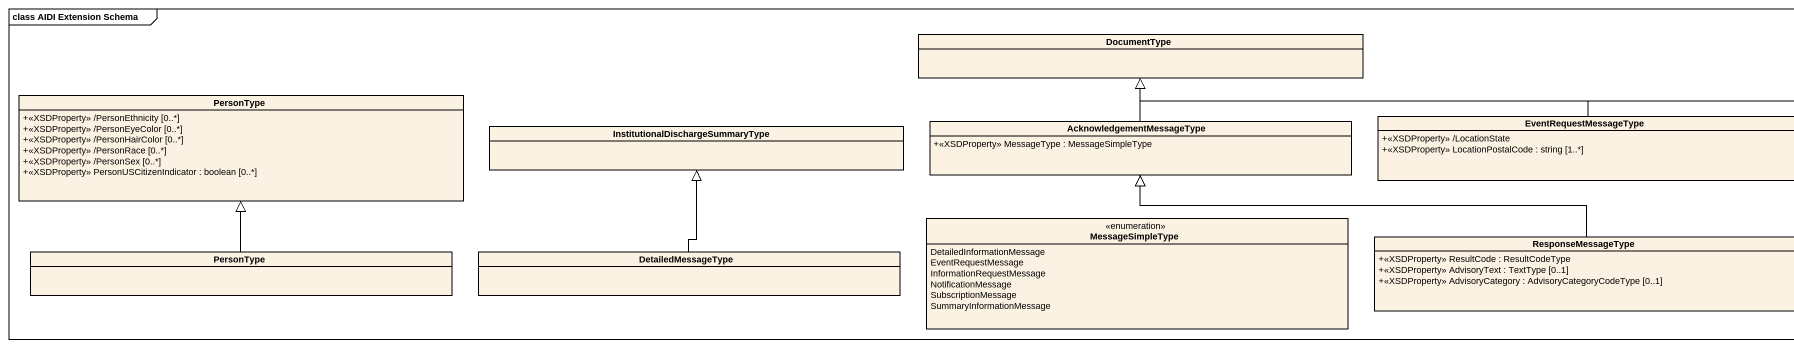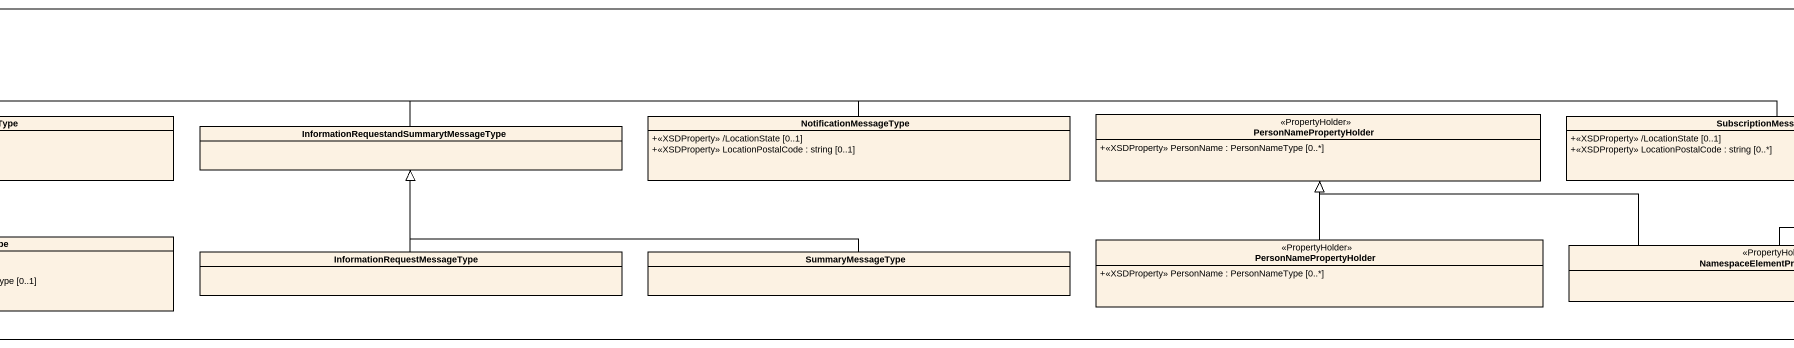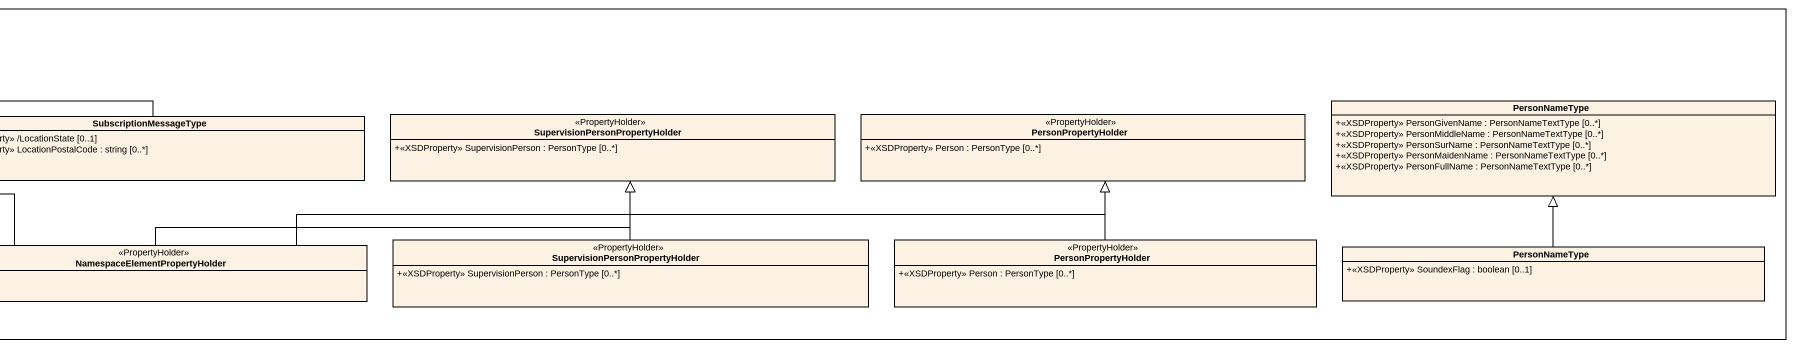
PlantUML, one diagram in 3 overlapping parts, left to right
@startuml
mainframe class AIDI Extension Schema
hide circle
hide empty members
skinparam classAttributeIconSize 0
class DocumentType
class PersonType {
  +<<XSDProperty>> /PersonEthnicity [0..*]
  +<<XSDProperty>> /PersonEyeColor [0..*]
  +<<XSDProperty>> /PersonHairColor [0..*]
  +<<XSDProperty>> /PersonRace [0..*]
  +<<XSDProperty>> /PersonSex [0..*]
  +<<XSDProperty>> PersonUSCitizenIndicator : boolean [0..*]
}
class AcknowledgementMessageType {
  +<<XSDProperty>> MessageType : MessageSimpleType
}
class EventRequestMessageType {
  +<<XSDProperty>> /LocationState
  +<<XSDProperty>> LocationPostalCode : string [1..*]
}
class NotificationMessageType {
  +<<XSDProperty>> /LocationState [0..1]
  +<<XSDProperty>> LocationPostalCode : string [0..1]
}
class PersonNamePropertyHolder <<PropertyHolder>> {
  +<<XSDProperty>> PersonName : PersonNameType [0..*]
}
class SubscriptionMessageType {
  +<<XSDProperty>> /LocationState [0..1]
  +<<XSDProperty>> LocationPostalCode : string [0..*]
}
class "SupervisionPersonPropertyHolder" as SupervisionPersonPropertyHol <<PropertyHolder>> {
  +<<XSDProperty>> SupervisionPerson : PersonType [0..*]
}
class PersonPropertyHolder <<PropertyHolder>> {
  +<<XSDProperty>> Person : PersonType [0..*]
}
class PersonNameType {
  +<<XSDProperty>> PersonGivenName : PersonNameTextType [0..*]
  +<<XSDProperty>> PersonMiddleName : PersonNameTextType [0..*]
  +<<XSDProperty>> PersonSurName : PersonNameTextType [0..*]
  +<<XSDProperty>> PersonMaidenName : PersonNameTextType [0..*]
  +<<XSDProperty>> PersonFullName : PersonNameTextType [0..*]
}
class "InstitutionalDischargeSummaryType" as InstitutionalDischargeSummar
class "InformationRequestandSummarytMessageType" as InformationRequestandSummary
enum MessageSimpleType {
  DetailedInformationMessage
  EventRequestMessage
  InformationRequestMessage
  NotificationMessage
  SubscriptionMessage
  SummaryInformationMessage
}
class ResponseMessageType {
  +<<XSDProperty>> ResultCode : ResultCodeType
  +<<XSDProperty>> AdvisoryText : TextType [0..1]
  +<<XSDProperty>> AdvisoryCategory : AdvisoryCategoryCodeType [0..1]
}
class "PersonType" as PersonType_2
class DetailedMessageType
class "InformationRequestMessageType" as InformationRequestMessageTyp
class SummaryMessageType
class "PersonNamePropertyHolder" as PersonNamePropertyHolder_2 <<PropertyHolder>> {
  +<<XSDProperty>> PersonName : PersonNameType [0..*]
}
class "NamespaceElementPropertyHolder" as NamespaceElementPropertyHold <<PropertyHolder>>
class "SupervisionPersonPropertyHolder" as SupervisionPersonPropertyHol_2 <<PropertyHolder>> {
  +<<XSDProperty>> SupervisionPerson : PersonType [0..*]
}
class "PersonPropertyHolder" as PersonPropertyHolder_2 <<PropertyHolder>> {
  +<<XSDProperty>> Person : PersonType [0..*]
}
class "PersonNameType" as PersonNameType_2 {
  +<<XSDProperty>> SoundexFlag : boolean [0..1]
}
AcknowledgementMessageType -up-|> DocumentType
EventRequestMessageType -left-|> DocumentType
NotificationMessageType -left-|> DocumentType
SubscriptionMessageType -left-|> DocumentType
InformationRequestandSummary -left-|> DocumentType
ResponseMessageType -left-|> AcknowledgementMessageType
PersonType_2 -up-|> PersonType
DetailedMessageType -up-|> InstitutionalDischargeSummar
InformationRequestMessageTyp -up-|> InformationRequestandSummary
SummaryMessageType -left-|> InformationRequestandSummary
PersonNamePropertyHolder_2 -up-|> PersonNamePropertyHolder
NamespaceElementPropertyHold -left-|> PersonNamePropertyHolder
NamespaceElementPropertyHold -right-|> SupervisionPersonPropertyHol
NamespaceElementPropertyHold -right-|> PersonPropertyHolder
SupervisionPersonPropertyHol_2 -up-|> SupervisionPersonPropertyHol
PersonPropertyHolder_2 -up-|> PersonPropertyHolder
PersonNameType_2 -up-|> PersonNameType
@enduml
